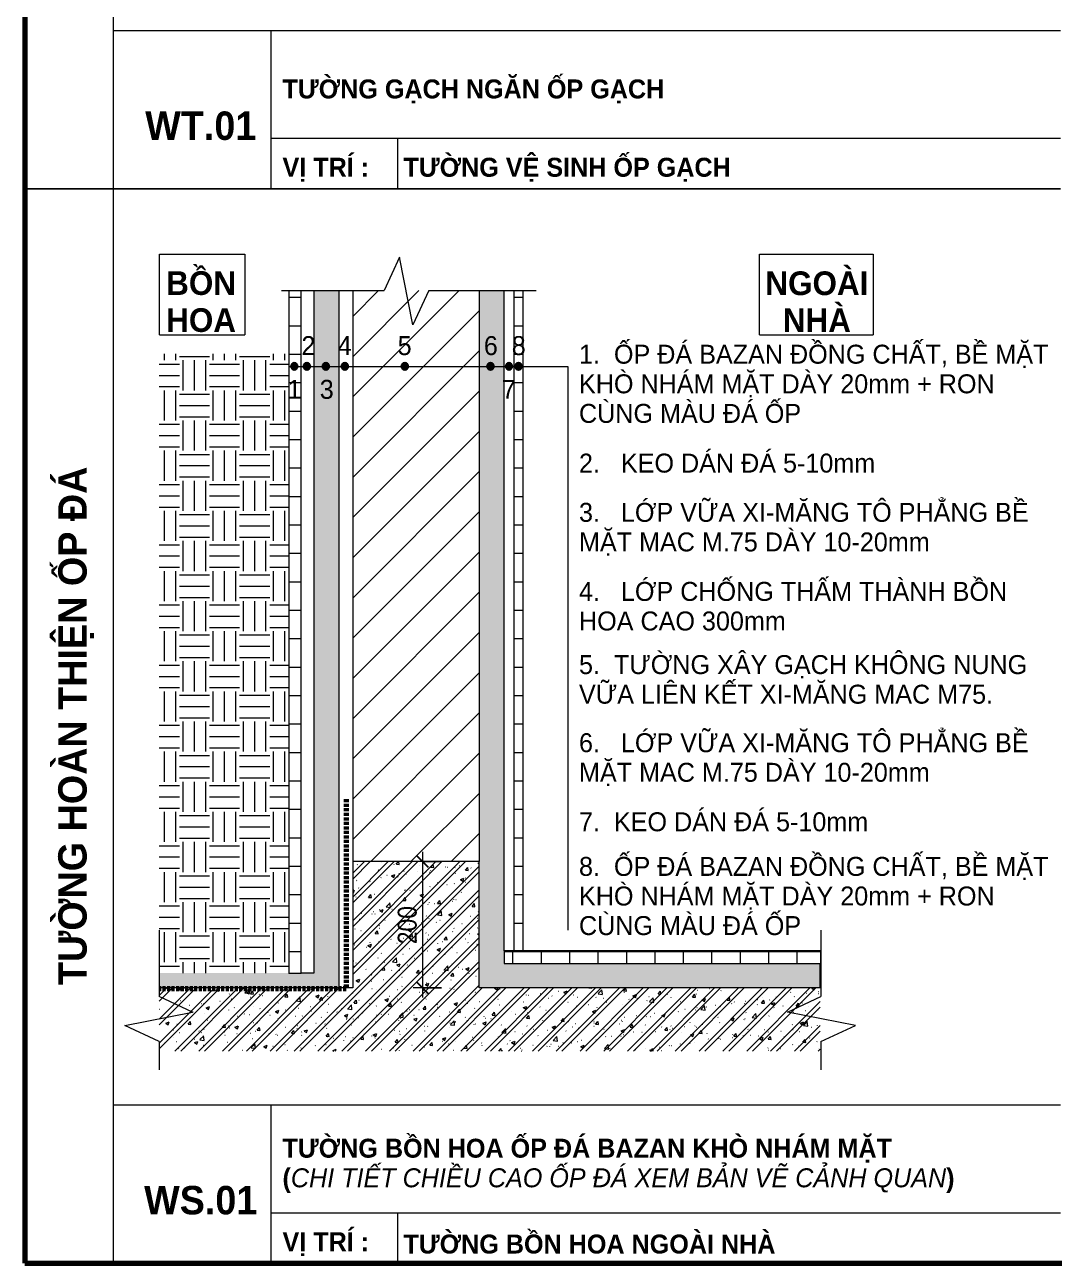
# Model space of a CAD drawing. Header units: millimetres. Extents: x 2839 to 13349, y 2387 to 11762.
# Drawn here: x 8655 to 10284, y 6662 to 8621 of the extents above; entities that cross this region are included whole.
import ezdxf

# ---------------------------------------------------------------- set-up
doc = ezdxf.new("R2010")
doc.units = ezdxf.units.MM
doc.linetypes.add('Hidden', pattern=[7.14375, 4.7625, -2.38125])
for name, color, linetype, lineweight in [('A-ANNO-DIMS', 211, 'Continuous', 9), ('A-ANNO-DIMS-15', 211, 'Continuous', 9), ('A-DETL-5', 90, 'Hidden', 200), ('A-DETL-GENF-1', 7, 'Continuous', 18), ('A-DETL-GENF-4', 8, 'Continuous', 18), ('A-DETL-MEDM', 33, 'Continuous', 35), ('A-DETL-THIN', 151, 'Continuous', 18), ('A-DETL-WIDE', 214, 'Continuous', 100), ('G-ANNO-TEXT-1', 7, 'Continuous', 9)]:
    doc.layers.add(name, color=color, linetype=linetype, lineweight=lineweight)
doc.styles.add('Arial_4', font='arial_0.ttf', dxfattribs={"width": 0.95, "height": 30})
doc.styles.add('Arial_B_1', font='arialbd_0.ttf', dxfattribs={"width": 0.95, "height": 45})
doc.styles.add('Arial_B_2', font='arialbd_0.ttf', dxfattribs={"width": 0.95, "height": 30})
doc.styles.add('Arial_B_3', font='arialbd_0.ttf', dxfattribs={"width": 0.95, "height": 37.5})
doc.styles.add('UTM Avo', font='UTM Avo.ttf', dxfattribs={"width": 0.9, "height": 30})
doc.dimstyles.new('1_Dim_chi_tiet_2_0', dxfattribs={"dimscale": 304.8, "dimtxt": 29.979028, "dimasz": 0.059055, "dimexe": 0.049213, "dimexo": 0.0625, "dimgap": 0.004921, "dimtad": 1, "dimdec": 0, "dimrnd": 5, "dimzin": 0, "dimdsep": 46, "dimtxsty": 'UTM Avo', "dimblk1": 'OBLIQUE', "dimblk2": 'OBLIQUE', "dimsah": 1, "dimcen": 0.09, "dimdle": 0.049213, "dimazin": 0, "dimtfac": 1, "dimtdec": 4, "dimtix": 1, "dimtmove": 0, "dimatfit": 3, "dimfxl": 0.098425, "dimfxlon": 1, "dimtvp": 1, "dimtolj": 1, "dimtzin": 0, "dimarcsym": 2})
pattern_1 = [(0, (6232.564, 0), (0, 45), []), (90, (6232.564, 0), (-45, 3e-15), [])]

# ---------------------------------------------------------------- blocks, each defined once
blk = doc.blocks.new('DIMBLOCK4-CHI TIẾT CHUNG_CẤU TẠO TƯỜNG')
at = {"layer": 'A-ANNO-DIMS-15'}
for p, q in [((9284.4, 7312.4), (9284.4, 7082.4)), ((9314.4, 7297.4), (9269.4, 7297.4)), ((9284.4, 7297.4), (9314.4, 7297.4)), ((9314.4, 7097.4), (9269.4, 7097.4)), ((9284.4, 7097.4), (9314.4, 7097.4))]:
    blk.add_line(p, q, dxfattribs=at)
at = {"layer": 'A-ANNO-DIMS-15', "lineweight": 25}
for p, q in [((9284.4, 7297.4), (9275.4, 7306.4)), ((9284.4, 7297.4), (9293.4, 7288.4)), ((9284.4, 7097.4), (9275.4, 7106.4)), ((9284.4, 7097.4), (9293.4, 7088.4))]:
    blk.add_line(p, q, dxfattribs=at)
at = {"layer": 'A-ANNO-DIMS-15', "color": 0, "insert": (9245.1, 7166.6), "char_height": 30, "width": 73.948, "attachment_point": 1, "rotation": 90, "line_spacing_factor": 1.110334, "style": 'UTM Avo'}
blk.add_mtext('200', dxfattribs=at)
blk = doc.blocks.new('_Oblique')
at = {"color": 0, "linetype": 'ByBlock', "lineweight": -2}
blk.add_line((-0.5, -0.5), (0.5, 0.5), dxfattribs=at)

msp = doc.modelspace()

# ---------------------------------------------------------------- hatches: boundary and pattern name
at = {"layer": 'A-DETL-GENF-1'}
h = msp.add_hatch(dxfattribs=at)
h.set_pattern_fill('FP_51', color=256, style=0, pattern_type=2)
h.set_pattern_definition(pattern_1)
h.paths.add_polyline_path([(9092.5, 7120.8), (9092.5, 8200.8), (9072.5, 8200.8), (9072.5, 7120.8)])
h.paths.add_polyline_path([(9413.8, 7135.8), (9915.2, 7135.8), (9915.2, 7155.8), (9413.8, 7155.8)])
h.paths.add_polyline_path([(9081.3, 8075.8), (9080, 8076), (9078.8, 8076.5), (9077.8, 8077.3), (9077, 8078.3), (9076.5, 8079.5), (9076.3, 8080.8), (9076.5, 8082.1), (9077, 8083.3), (9077.8, 8084.3), (9078.8, 8085.1), (9080, 8085.6), (9081.3, 8085.8), (9082.6, 8085.6), (9083.8, 8085.1), (9084.8, 8084.3), (9085.6, 8083.3), (9086.1, 8082.1), (9086.3, 8080.8), (9086.1, 8079.5), (9085.6, 8078.3), (9084.8, 8077.3), (9083.8, 8076.5), (9082.6, 8076)])
h = msp.add_hatch(dxfattribs=at)
h.set_pattern_fill('FP_50', color=256, style=0, pattern_type=2)
h.set_pattern_definition([(45, (6232.564, 0), (-31.8198, 31.8198), [])])
h.paths.add_polyline_path([(9373.8, 7297.4), (9373.8, 8200.8), (9173.8, 8200.8), (9173.8, 7297.4)])
h.paths.add_polyline_path([(9256.3, 8075.8), (9255, 8076), (9253.8, 8076.5), (9252.8, 8077.3), (9252, 8078.3), (9251.5, 8079.5), (9251.3, 8080.8), (9251.5, 8082.1), (9252, 8083.3), (9252.8, 8084.3), (9253.8, 8085.1), (9255, 8085.6), (9256.3, 8085.8), (9257.6, 8085.6), (9258.8, 8085.1), (9259.8, 8084.3), (9260.6, 8083.3), (9261.1, 8082.1), (9261.3, 8080.8), (9261.1, 8079.5), (9260.6, 8078.3), (9259.8, 8077.3), (9258.8, 8076.5), (9257.6, 8076)])
h = msp.add_hatch(dxfattribs=at)
h.set_pattern_fill('FP_51', color=256, style=0, pattern_type=2)
h.set_pattern_definition(pattern_1)
h.paths.add_polyline_path([(9428.8, 7155.8), (9443.8, 7155.8), (9443.8, 8200.8), (9428.8, 8200.8), (9428.8, 7456.3)])
h.paths.add_polyline_path([(9436.3, 8075.8), (9435, 8076), (9433.8, 8076.5), (9432.8, 8077.3), (9432, 8078.3), (9431.5, 8079.5), (9431.3, 8080.8), (9431.5, 8082.1), (9432, 8083.3), (9432.8, 8084.3), (9433.8, 8085.1), (9435, 8085.6), (9436.3, 8085.8), (9437.6, 8085.6), (9438.8, 8085.1), (9439.8, 8084.3), (9440.6, 8083.3), (9441.1, 8082.1), (9441.3, 8080.8), (9441.1, 8079.5), (9440.6, 8078.3), (9439.8, 8077.3), (9438.8, 8076.5), (9437.6, 8076)])
for points in [[(9081.3, 8075.8), (9082.6, 8076), (9083.8, 8076.5), (9084.8, 8077.3), (9085.6, 8078.3), (9086.1, 8079.5), (9086.3, 8080.8), (9086.1, 8082.1), (9085.6, 8083.3), (9084.8, 8084.3), (9083.8, 8085.1), (9082.6, 8085.6), (9081.3, 8085.8), (9080, 8085.6), (9078.8, 8085.1), (9077.8, 8084.3), (9077, 8083.3), (9076.5, 8082.1), (9076.3, 8080.8), (9076.5, 8079.5), (9077, 8078.3), (9077.8, 8077.3), (9078.8, 8076.5), (9080, 8076)], [(9101.3, 8075.8), (9102.6, 8076), (9103.8, 8076.5), (9104.8, 8077.3), (9105.6, 8078.3), (9106.1, 8079.5), (9106.3, 8080.8), (9106.1, 8082.1), (9105.6, 8083.3), (9104.8, 8084.3), (9103.8, 8085.1), (9102.6, 8085.6), (9101.3, 8085.8), (9100, 8085.6), (9098.8, 8085.1), (9097.8, 8084.3), (9097, 8083.3), (9096.5, 8082.1), (9096.3, 8080.8), (9096.5, 8079.5), (9097, 8078.3), (9097.8, 8077.3), (9098.8, 8076.5), (9100, 8076)], [(9131.3, 8075.8), (9132.6, 8076), (9133.8, 8076.5), (9134.8, 8077.3), (9135.6, 8078.3), (9136.1, 8079.5), (9136.3, 8080.8), (9136.1, 8082.1), (9135.6, 8083.3), (9134.8, 8084.3), (9133.8, 8085.1), (9132.6, 8085.6), (9131.3, 8085.8), (9130, 8085.6), (9128.8, 8085.1), (9127.8, 8084.3), (9127, 8083.3), (9126.5, 8082.1), (9126.3, 8080.8), (9126.5, 8079.5), (9127, 8078.3), (9128.2, 8076.9), (9128.8, 8076.5), (9130, 8076)], [(9161.3, 8075.8), (9162.6, 8076), (9163.8, 8076.5), (9164.8, 8077.3), (9165.6, 8078.3), (9166.1, 8079.5), (9166.3, 8080.8), (9166.1, 8082.1), (9165.6, 8083.3), (9164.8, 8084.3), (9163.8, 8085.1), (9162.6, 8085.6), (9161.3, 8085.8), (9160, 8085.6), (9158.8, 8085.1), (9157.8, 8084.3), (9157, 8083.3), (9156.5, 8082.1), (9156.3, 8080.8), (9156.5, 8079.5), (9157, 8078.3), (9157.8, 8077.3), (9158.8, 8076.5), (9160, 8076)], [(9256.3, 8075.8), (9257.6, 8076), (9258.8, 8076.5), (9259.8, 8077.3), (9260.6, 8078.3), (9261.1, 8079.5), (9261.3, 8080.8), (9261.1, 8082.1), (9260.6, 8083.3), (9259.8, 8084.3), (9258.8, 8085.1), (9257.6, 8085.6), (9256.3, 8085.8), (9255, 8085.6), (9253.8, 8085.1), (9252.8, 8084.3), (9252, 8083.3), (9251.5, 8082.1), (9251.3, 8080.8), (9251.5, 8079.5), (9252, 8078.3), (9252.8, 8077.3), (9253.8, 8076.5), (9255, 8076)], [(9391.9, 8075.8), (9393.2, 8076), (9394.4, 8076.5), (9395.5, 8077.3), (9396.3, 8078.3), (9396.8, 8079.5), (9396.9, 8080.8), (9396.8, 8082.1), (9396.3, 8083.3), (9395.5, 8084.3), (9394.4, 8085.1), (9393.2, 8085.6), (9391.9, 8085.8), (9390.6, 8085.6), (9389.4, 8085.1), (9388.4, 8084.3), (9387.6, 8083.3), (9387.1, 8082.1), (9386.9, 8080.8), (9387.1, 8079.5), (9387.6, 8078.3), (9388.4, 8077.3), (9389.4, 8076.5), (9390.6, 8076)], [(9421.3, 8075.8), (9422.6, 8076), (9423.8, 8076.5), (9424.8, 8077.3), (9425.6, 8078.3), (9426.1, 8079.5), (9426.3, 8080.8), (9426.1, 8082.1), (9425.6, 8083.3), (9424.8, 8084.3), (9423.8, 8085.1), (9422.6, 8085.6), (9421.3, 8085.8), (9420, 8085.6), (9418.8, 8085.1), (9417.8, 8084.3), (9417, 8083.3), (9416.5, 8082.1), (9416.3, 8080.8), (9416.5, 8079.5), (9417, 8078.3), (9417.8, 8077.3), (9418.8, 8076.5), (9420, 8076)], [(9436.3, 8075.8), (9437.6, 8076), (9438.8, 8076.5), (9439.8, 8077.3), (9440.6, 8078.3), (9441.1, 8079.5), (9441.3, 8080.8), (9441.1, 8082.1), (9440.6, 8083.3), (9439.8, 8084.3), (9438.8, 8085.1), (9437.6, 8085.6), (9436.3, 8085.8), (9435, 8085.6), (9433.8, 8085.1), (9432.8, 8084.3), (9432, 8083.3), (9431.5, 8082.1), (9431.3, 8080.8), (9431.5, 8079.5), (9432, 8078.3), (9432.8, 8077.3), (9433.8, 8076.5), (9435, 8076)]]:
    msp.add_hatch(color=256, dxfattribs=at).paths.add_polyline_path(points)
h = msp.add_hatch(dxfattribs=at)
h.set_pattern_fill('FP_52', color=256, style=0, pattern_type=2)
h.set_pattern_definition([(50, (6232.564, 0), (54.65545, -4.7815), [5.715, -62.865]), (355, (6232.564, 0), (-10.57276, 57.3166), [4.572, -50.292]), (100.451, (6237.12, -0.4), (44.08277, 52.5349), [4.857, -53.427]), (46.184, (6232.564, 15.24), (81.32374, -12.6129), [8.573, -94.298]), (96.636, (6239.34, 14.19), (71.2212, 74.2287), [7.286, -80.141]), (351.184, (6232.56, 15.24), (71.2217, 74.2274), [6.858, -75.438]), (21, (6240.184, 11.43), (45.48461, -30.6795), [5.715, -62.865]), (326, (6240.184, 11.43), (18.5405, 55.256), [4.572, -50.292]), (71.451, (6243.974, 8.873), (64.0251, 24.5763), [4.857, -53.427]), (37.5, (6232.564, 0), (0.926095, 25.36672), [0.503, -49.179, 0.503, -50.551, -50.482]), (37.5, (6232.564, 0), (0.926095, 25.36672), [-100.736, 0.503, -49.98]), (7.5, (6232.564, 0), (20.04558, 30.054595), [0.503, -28.605, 0.503, -48.036, -19.241]), (7.5, (6232.564, 0), (20.04558, 30.054595), [-77.648, 0.503, -18.738]), (327.5, (6215.57, 0), (40.676816, -1.71882), [0.503, -18.547, 0.503, -58.933, -78.867]), (327.5, (6215.57, 0), (40.676816, -1.71882), [-78.486, 0.503, -78.364]), (317.5, (6207.95, 0), (44.43832, 7.62794), [0.503, -24.262, 0.503, -38.969, -56.007]), (317.5, (6207.95, 0), (44.43832, 7.62794), [-64.237, 0.503, -55.504]), (45, (6232.564, 0), (-18.85854, 18.85854), []), (45, (6232.564, 28.575), (-18.85854, 18.85854), [])])
h.paths.add_polyline_path([(9913.8, 6997.4), (9913.8, 7097.4), (9373.8, 7097.4), (9373.8, 7297.4), (9173.8, 7297.4), (9173.8, 7097.4), (8867.5, 7097.4), (8867.5, 6997.4), (9161.8, 6997.4)])
at = {"layer": 'A-DETL-GENF-4'}
h = msp.add_hatch(dxfattribs=at)
h.set_pattern_fill('FP_22', color=256, style=0, pattern_type=2)
h.set_pattern_definition([(0, (6232.564, 0), (60.96, 15.24), [5.029, -40.691, 5.029, -40.691, -243.84]), (0, (6232.564, 0), (60.96, 15.24), [-91.44, 5.029, -86.411, 5.029, -40.691, -106.68]), (0, (6232.564, 0), (60.96, 15.24), [-228.6, 5.029, -25.451, 5.029, -71.171]), (120, (6255.424, 7.62), (-43.678227, 45.172909), [5.029, -40.691, 5.029, -40.691, -243.84]), (120, (6255.424, 7.62), (-43.678227, 45.172909), [-91.44, 5.029, -86.411, 5.029, -40.691, -106.68]), (120, (6255.424, 7.62), (-43.678227, 45.172909), [-228.6, 5.029, -25.451, 5.029, -71.171]), (240, (6263.044, 38.1), (-17.281773, -60.412909), [5.029, -40.691, 5.029, -40.691, -243.84]), (240, (6263.044, 38.1), (-17.281773, -60.412909), [-91.44, 5.029, -86.411, 5.029, -40.691, -106.68]), (240, (6263.044, 38.1), (-17.281773, -60.412909), [-228.6, 5.029, -25.451, 5.029, -71.171])])
h.paths.add_polyline_path([(9373.8, 7097.4), (9913.8, 7097.4), (9913.8, 7135.8), (9413.8, 7135.8), (9413.8, 8200.8), (9373.8, 8200.8), (9373.8, 7134.2)])
h.paths.add_polyline_path([(9150, 7097.4), (9152.5, 7097.4), (9152.5, 8200.8), (9112.5, 8200.8), (9112.5, 7120.8), (8867.5, 7120.8), (8867.5, 7097.4), (9092.5, 7097.4)])
h.paths.add_polyline_path([(9391.9, 8075.8), (9390.6, 8076), (9389.4, 8076.5), (9388.4, 8077.3), (9387.6, 8078.3), (9387.1, 8079.5), (9386.9, 8080.8), (9387.1, 8082.1), (9387.6, 8083.3), (9388.4, 8084.3), (9389.4, 8085.1), (9390.6, 8085.6), (9391.9, 8085.8), (9393.2, 8085.6), (9394.4, 8085.1), (9395.5, 8084.3), (9396.3, 8083.3), (9396.8, 8082.1), (9396.9, 8080.8), (9396.8, 8079.5), (9396.3, 8078.3), (9395.5, 8077.3), (9394.4, 8076.5), (9393.2, 8076)])
h.paths.add_polyline_path([(9131.3, 8075.8), (9130, 8076), (9128.8, 8076.5), (9127.8, 8077.3), (9127, 8078.3), (9126.5, 8079.5), (9126.3, 8080.8), (9126.5, 8082.1), (9127, 8083.3), (9128.2, 8084.7), (9128.8, 8085.1), (9130, 8085.6), (9131.3, 8085.8), (9132.6, 8085.6), (9133.8, 8085.1), (9134.8, 8084.3), (9135.6, 8083.3), (9136.1, 8082.1), (9136.3, 8080.8), (9136.1, 8079.5), (9135.6, 8078.3), (9134.8, 8077.3), (9133.8, 8076.5), (9132.6, 8076)])
h = msp.add_hatch(dxfattribs=at)
h.set_pattern_fill('FP_55', color=256, style=0, pattern_type=2)
h.set_pattern_definition([(0, (6232.564, 0), (47.625, 47.625), [47.625, -47.625]), (0, (6232.564, 17.86), (47.625, 47.625), [47.625, -47.625]), (0, (6232.564, 35.72), (47.625, 47.625), [47.625, -47.625]), (90, (6238.517, 41.67), (-47.625, 47.625), [47.625, -47.625]), (90, (6256.377, 41.67), (-47.625, 47.625), [47.625, -47.625]), (90, (6274.236, 41.67), (-47.625, 47.625), [47.625, -47.625])])
h.paths.add_polyline_path([(8867.5, 7120.8), (9072.2, 7120.8), (9072.2, 8100.6), (8867.5, 8100.6), (8867.5, 7456.3)])

# ---------------------------------------------------------------- linework, layer by layer
at = {"layer": 'A-DETL-5'}
for p, q in [((9163.4, 7395.8), (9163.4, 7095.8)), ((9163.4, 7095.8), (8867.5, 7095.8))]:
    msp.add_line(p, q, dxfattribs=at)
at = {"layer": 'A-DETL-MEDM'}
for centre, start, end in [((9081.3, 8080.8), 0, 180), ((9081.3, 8080.8), 180, 0), ((9101.3, 8080.8), 0, 180), ((9101.3, 8080.8), 180, 0), ((9131.3, 8080.8), 0, 180), ((9131.3, 8080.8), 180, 0), ((9161.3, 8080.8), 0, 180), ((9161.3, 8080.8), 180, 0), ((9256.3, 8080.8), 0, 180), ((9256.3, 8080.8), 180, 0), ((9391.9, 8080.8), 0, 180), ((9391.9, 8080.8), 180, 0), ((9421.3, 8080.8), 0, 180), ((9421.3, 8080.8), 180, 0), ((9436.3, 8080.8), 0, 180), ((9436.3, 8080.8), 180, 0)]:
    msp.add_arc(centre, 5, start, end, dxfattribs=at)
at = {"layer": 'A-DETL-THIN'}
for p, q in [((8654.6, 10061.7), (8654.6, 8361.7)), ((8794.6, 10061.7), (8794.6, 8361.7)), ((10294.6, 8611.7), (8794.6, 8611.7)), ((9044.6, 8361.7), (9044.6, 8611.7)), ((9044.6, 8361.7), (9044.6, 8611.7)), ((9044.6, 8441.7), (10294.6, 8441.7)), ((9044.6, 8441.7), (10294.6, 8441.7)), ((9244.6, 8441.7), (9244.6, 8361.7)), ((9244.6, 8441.7), (9244.6, 8361.7)), ((8654.6, 8361.7), (8794.6, 8361.7)), ((8654.6, 8361.7), (8794.6, 8361.7)), ((8654.6, 8361.7), (8654.6, 6661.7)), ((8794.6, 8361.7), (8654.6, 8361.7)), ((8794.6, 8361.7), (10294.6, 8361.7)), ((10294.6, 8361.7), (8794.6, 8361.7)), ((8794.6, 8361.7), (8794.6, 6661.7)), ((8794.6, 8361.7), (10294.6, 8361.7)), ((8794.6, 8361.7), (10294.6, 8361.7)), ((10294.6, 8361.7), (8794.6, 8361.7)), ((8794.6, 8361.7), (8794.6, 6661.7)), ((8794.6, 8361.7), (10294.6, 8361.7)), ((8868, 8258.3), (9003, 8258.3)), ((8868, 8130.8), (8868, 8258.3)), ((9003, 8258.3), (9003, 8130.8)), ((9248.1, 8253.7), (9223.4, 8200.8)), ((9269, 8146.4), (9248.1, 8253.7)), ((9818, 8258.3), (9998, 8258.3)), ((9818, 8130.8), (9818, 8258.3)), ((9998, 8258.3), (9998, 8130.8)), ((9060.9, 8200.8), (9223.4, 8200.8)), ((9072.5, 8200.8), (9072.5, 7120.8)), ((9092.5, 7120.8), (9092.5, 8200.8)), ((9112.5, 8200.8), (9112.5, 7120.8)), ((9152.5, 7097.4), (9152.5, 8200.8)), ((9173.8, 8200.8), (9173.8, 7297.4)), ((9294.4, 8200.8), (9269, 8146.4)), ((9294.4, 8200.8), (9464.4, 8200.8)), ((9373.8, 8200.8), (9373.8, 7297.4)), ((9413.8, 7155.8), (9413.8, 8200.8)), ((9428.8, 8200.8), (9428.8, 7155.8)), ((9443.8, 7155.8), (9443.8, 8200.8)), ((8868, 8130.8), (9003, 8130.8)), ((9818, 8130.8), (9998, 8130.8)), ((9072.5, 8080.8), (9514.4, 8080.8)), ((9514.4, 8080.8), (9514.4, 7188.5)), ((9373.8, 7297.4), (9173.8, 7297.4)), ((9173.8, 7297.4), (9173.8, 7097.4)), ((9373.8, 7097.4), (9373.8, 7297.4)), ((8867.5, 7188.5), (8867.5, 7083.5)), ((9915.2, 7188.5), (9915.2, 7083.5)), ((9915.2, 7155.8), (9413.8, 7155.8)), ((9413.8, 7155.8), (9413.8, 7135.8)), ((9915.2, 7135.8), (9915.2, 7155.8)), ((9413.8, 7135.8), (9915.2, 7135.8)), ((9913.8, 7097.4), (9913.8, 7135.8)), ((8867.5, 7120.8), (8867.5, 7097.4)), ((9072.5, 7120.8), (9072.2, 7120.8)), ((9072.5, 7120.8), (9092.5, 7120.8)), ((9112.5, 7120.8), (9092.5, 7120.8)), ((9173.8, 7097.4), (8867.5, 7097.4)), ((9913.8, 7097.4), (9373.8, 7097.4)), ((8920.4, 7058.8), (8867.5, 7083.5)), ((9862.3, 7058.8), (9915.2, 7083.5)), ((8813.1, 7037.9), (8920.4, 7058.8)), ((9969.6, 7037.9), (9862.3, 7058.8)), ((8867.5, 7012.5), (8813.1, 7037.9)), ((9915.2, 7012.5), (9969.6, 7037.9)), ((8867.5, 7012.5), (8867.5, 6967.5)), ((9915.2, 7012.5), (9915.2, 6967.5)), ((10294.6, 6911.7), (8794.6, 6911.7)), ((9044.6, 6661.7), (9044.6, 6911.7)), ((9044.6, 6661.7), (9044.6, 6911.7)), ((9044.6, 6741.7), (10294.6, 6741.7)), ((9044.6, 6741.7), (10294.6, 6741.7)), ((9244.6, 6741.7), (9244.6, 6661.7)), ((9244.6, 6741.7), (9244.6, 6661.7)), ((8654.6, 6661.7), (8794.6, 6661.7)), ((8794.6, 6661.7), (10294.6, 6661.7))]:
    msp.add_line(p, q, dxfattribs=at)
at = {"layer": 'A-DETL-WIDE'}
for p, q in [((8654.6, 11761.7), (8654.6, 6661.7)), ((8654.6, 6661.7), (13294.6, 6661.7))]:
    msp.add_line(p, q, dxfattribs=at)

# ---------------------------------------------------------------- texts
at = {"layer": 'G-ANNO-TEXT-1', "line_spacing_factor": 0.936439}
for s, insert, char_height, width, attachment_point, style in [('\\pt171,342,513,684,855,1026,1197,1368,1539,1710,1881,2052,2223,2394,2565,2736,2907,3078,3249,3420,3591,3762,3933,4104,4275,4446,4617,4788,4959,5130,5301,5472;TƯỜNG GẠCH NGĂN ỐP GẠCH', (9062.7, 8515.8), 30, 621.612, 4, 'Arial_B_2'), ('\\pt142.50015,284.99985,427.5,570.00015,712.49985,855,997.50015,1139.99985,1282.5,1425.00015,1567.49985,1710,1852.50015,1994.99985,2137.5,2280.00015,2422.49985,2565,2707.50015,2849.99985,2992.5,3135.00015,3277.49985,3420,3562.50015,3704.99985,3847.5,3990.00015,4132.49985,4275,4417.50015,4559.99985;WT.01', (8933.3, 8461.2), 45, 182.785, 5, 'Arial_B_1'), ('\\pt171,342,513,684,855,1026,1197,1368,1539,1710,1881,2052,2223,2394,2565,2736,2907,3078,3249,3420,3591,3762,3933,4104,4275,4446,4617,4788,4959,5130,5301,5472;VỊ TRÍ :', (9062.7, 8391.9), 30, 142.774, 4, 'Arial_B_2'), ('\\pt171,342,513,684,855,1026,1197,1368,1539,1710,1881,2052,2223,2394,2565,2736,2907,3078,3249,3420,3591,3762,3933,4104,4275,4446,4617,4788,4959,5130,5301,5472;TƯỜNG VỆ SINH ỐP GẠCH ', (9254.2, 8391.9), 30, 781.47, 4, 'Arial_B_2'), ('\\pt171,342,513,684,855,1026,1197,1368,1539,1710,1881,2052,2223,2394,2565,2736,2907,3078,3249,3420,3591,3762,3933,4104,4275,4446,4617,4788,4959,5130,5301,5472;BỒN\\PHOA', (8933.8, 8183), 37.5, 112.405, 5, 'Arial_B_3'), ('\\pt171,342,513,684,855,1026,1197,1368,1539,1710,1881,2052,2223,2394,2565,2736,2907,3078,3249,3420,3591,3762,3933,4104,4275,4446,4617,4788,4959,5130,5301,5472;NGOÀI\\PNHÀ', (9908.7, 8183), 37.5, 165.658, 5, 'Arial_B_3'), ('\\pt180.975,361.95,542.925,723.9,904.875,1085.85,1266.825,1447.8,1628.775,1809.75,1990.725,2171.7,2352.675,2533.65,2714.625,2895.6,3076.575,3257.55,3438.525,3619.5,3800.475,3981.45,4162.425,4343.4,4524.375,4705.35,4886.325,5067.3,5248.275,5429.25,5610.225,5791.2;2', (9092.7, 8128.6), 30, 23.748, 1, 'Arial_4'), ('\\pt180.975,361.95,542.925,723.9,904.875,1085.85,1266.825,1447.8,1628.775,1809.75,1990.725,2171.7,2352.675,2533.65,2714.625,2895.6,3076.575,3257.55,3438.525,3619.5,3800.475,3981.45,4162.425,4343.4,4524.375,4705.35,4886.325,5067.3,5248.275,5429.25,5610.225,5791.2;4', (9150.1, 8128.6), 30, 23.748, 1, 'Arial_4'), ('\\pt180.975,361.95,542.925,723.9,904.875,1085.85,1266.825,1447.8,1628.775,1809.75,1990.725,2171.7,2352.675,2533.65,2714.625,2895.6,3076.575,3257.55,3438.525,3619.5,3800.475,3981.45,4162.425,4343.4,4524.375,4705.35,4886.325,5067.3,5248.275,5429.25,5610.225,5791.2;5', (9245, 8128.6), 30, 23.748, 1, 'Arial_4'), ('\\pt180.975,361.95,542.925,723.9,904.875,1085.85,1266.825,1447.8,1628.775,1809.75,1990.725,2171.7,2352.675,2533.65,2714.625,2895.6,3076.575,3257.55,3438.525,3619.5,3800.475,3981.45,4162.425,4343.4,4524.375,4705.35,4886.325,5067.3,5248.275,5429.25,5610.225,5791.2;6', (9381.5, 8128.6), 30, 23.748, 1, 'Arial_4'), ('\\pt180.975,361.95,542.925,723.9,904.875,1085.85,1266.825,1447.8,1628.775,1809.75,1990.725,2171.7,2352.675,2533.65,2714.625,2895.6,3076.575,3257.55,3438.525,3619.5,3800.475,3981.45,4162.425,4343.4,4524.375,4705.35,4886.325,5067.3,5248.275,5429.25,5610.225,5791.2;8', (9425.6, 8128.6), 30, 23.748, 1, 'Arial_4'), ('\\pt180.975,361.95,542.925,723.9,904.875,1085.85,1266.825,1447.8,1628.775,1809.75,1990.725,2171.7,2352.675,2533.65,2714.625,2895.6,3076.575,3257.55,3438.525,3619.5,3800.475,3981.45,4162.425,4343.4,4524.375,4705.35,4886.325,5067.3,5248.275,5429.25,5610.225,5791.2;1.  ỐP ĐÁ BAZAN ĐỒNG CHẤT, BỀ MẶT KHÒ NHÁM MẶT DÀY 20mm + RON CÙNG MÀU ĐÁ ỐP', (9532.1, 8115), 30, 743.707, 1, 'Arial_4'), ('\\pt180.975,361.95,542.925,723.9,904.875,1085.85,1266.825,1447.8,1628.775,1809.75,1990.725,2171.7,2352.675,2533.65,2714.625,2895.6,3076.575,3257.55,3438.525,3619.5,3800.475,3981.45,4162.425,4343.4,4524.375,4705.35,4886.325,5067.3,5248.275,5429.25,5610.225,5791.2;1', (9070.5, 8059.4), 30, 23.748, 1, 'Arial_4'), ('\\pt180.975,361.95,542.925,723.9,904.875,1085.85,1266.825,1447.8,1628.775,1809.75,1990.725,2171.7,2352.675,2533.65,2714.625,2895.6,3076.575,3257.55,3438.525,3619.5,3800.475,3981.45,4162.425,4343.4,4524.375,4705.35,4886.325,5067.3,5248.275,5429.25,5610.225,5791.2;3', (9121.7, 8059.4), 30, 23.748, 1, 'Arial_4'), ('\\pt180.975,361.95,542.925,723.9,904.875,1085.85,1266.825,1447.8,1628.775,1809.75,1990.725,2171.7,2352.675,2533.65,2714.625,2895.6,3076.575,3257.55,3438.525,3619.5,3800.475,3981.45,4162.425,4343.4,4524.375,4705.35,4886.325,5067.3,5248.275,5429.25,5610.225,5791.2;7', (9409.9, 8059.4), 30, 23.748, 1, 'Arial_4'), ('\\pt180.975,361.95,542.925,723.9,904.875,1085.85,1266.825,1447.8,1628.775,1809.75,1990.725,2171.7,2352.675,2533.65,2714.625,2895.6,3076.575,3257.55,3438.525,3619.5,3800.475,3981.45,4162.425,4343.4,4524.375,4705.35,4886.325,5067.3,5248.275,5429.25,5610.225,5791.2;2.   KEO DÁN ĐÁ 5-10mm', (9532.1, 7942.7), 30, 712.642, 1, 'Arial_4'), ('\\pt180.975,361.95,542.925,723.9,904.875,1085.85,1266.825,1447.8,1628.775,1809.75,1990.725,2171.7,2352.675,2533.65,2714.625,2895.6,3076.575,3257.55,3438.525,3619.5,3800.475,3981.45,4162.425,4343.4,4524.375,4705.35,4886.325,5067.3,5248.275,5429.25,5610.225,5791.2;3.   LỚP VỮA XI-MĂNG TÔ PHẲNG BỀ MẶT MAC M.75 DÀY 10-20mm', (9532.1, 7864.8), 30, 760.665, 1, 'Arial_4'), ('\\pt180.975,361.95,542.925,723.9,904.875,1085.85,1266.825,1447.8,1628.775,1809.75,1990.725,2171.7,2352.675,2533.65,2714.625,2895.6,3076.575,3257.55,3438.525,3619.5,3800.475,3981.45,4162.425,4343.4,4524.375,4705.35,4886.325,5067.3,5248.275,5429.25,5610.225,5791.2;4.   LỚP CHỐNG THẤM THÀNH BỒN HOA CAO 300mm', (9532.1, 7739.7), 30, 732.45, 1, 'Arial_4'), ('\\pt180.975,361.95,542.925,723.9,904.875,1085.85,1266.825,1447.8,1628.775,1809.75,1990.725,2171.7,2352.675,2533.65,2714.625,2895.6,3076.575,3257.55,3438.525,3619.5,3800.475,3981.45,4162.425,4343.4,4524.375,4705.35,4886.325,5067.3,5248.275,5429.25,5610.225,5791.2;5.  TƯỜNG XÂY GẠCH KHÔNG NUNG\\PVỮA LIÊN KẾT XI-MĂNG MAC M75.', (9532.1, 7623.9), 30, 737.153, 1, 'Arial_4'), ('\\pt180.975,361.95,542.925,723.9,904.875,1085.85,1266.825,1447.8,1628.775,1809.75,1990.725,2171.7,2352.675,2533.65,2714.625,2895.6,3076.575,3257.55,3438.525,3619.5,3800.475,3981.45,4162.425,4343.4,4524.375,4705.35,4886.325,5067.3,5248.275,5429.25,5610.225,5791.2;6.   LỚP VỮA XI-MĂNG TÔ PHẲNG BỀ MẶT MAC M.75 DÀY 10-20mm', (9532.1, 7500.3), 30, 763.515, 1, 'Arial_4'), ('\\pt180.975,361.95,542.925,723.9,904.875,1085.85,1266.825,1447.8,1628.775,1809.75,1990.725,2171.7,2352.675,2533.65,2714.625,2895.6,3076.575,3257.55,3438.525,3619.5,3800.475,3981.45,4162.425,4343.4,4524.375,4705.35,4886.325,5067.3,5248.275,5429.25,5610.225,5791.2;7.  KEO DÁN ĐÁ 5-10mm', (9532.1, 7375.2), 30, 745.56, 1, 'Arial_4'), ('\\pt180.975,361.95,542.925,723.9,904.875,1085.85,1266.825,1447.8,1628.775,1809.75,1990.725,2171.7,2352.675,2533.65,2714.625,2895.6,3076.575,3257.55,3438.525,3619.5,3800.475,3981.45,4162.425,4343.4,4524.375,4705.35,4886.325,5067.3,5248.275,5429.25,5610.225,5791.2;8.  ỐP ĐÁ BAZAN ĐỒNG CHẤT, BỀ MẶT KHÒ NHÁM MẶT DÀY 20mm + RON CÙNG MÀU ĐÁ ỐP', (9532.1, 7304.6), 30, 759.668, 1, 'Arial_4'), ('\\pt171,342,513,684,855,1026,1197,1368,1539,1710,1881,2052,2223,2394,2565,2736,2907,3078,3249,3420,3591,3762,3933,4104,4275,4446,4617,4788,4959,5130,5301,5472;TƯỜNG BỒN HOA ỐP ĐÁ BAZAN KHÒ NHÁM MẶT\\P({\\fArial|b0|i1|c0|p34;CHI TIẾT CHIỀU CAO ỐP ĐÁ XEM BẢN VẼ CẢNH QUAN})', (9062.7, 6815.8), 30, 1217.805, 4, 'Arial_B_2'), ('\\pt142.50015,284.99985,427.5,570.00015,712.49985,855,997.50015,1139.99985,1282.5,1425.00015,1567.49985,1710,1852.50015,1994.99985,2137.5,2280.00015,2422.49985,2565,2707.50015,2849.99985,2992.5,3135.00015,3277.49985,3420,3562.50015,3704.99985,3847.5,3990.00015,4132.49985,4275,4417.50015,4559.99985;WS.01', (8933.2, 6761.2), 45, 185.663, 5, 'Arial_B_1'), ('\\pt171,342,513,684,855,1026,1197,1368,1539,1710,1881,2052,2223,2394,2565,2736,2907,3078,3249,3420,3591,3762,3933,4104,4275,4446,4617,4788,4959,5130,5301,5472;VỊ TRÍ :', (9062.7, 6691.9), 30, 142.774, 4, 'Arial_B_2'), ('\\pt171,342,513,684,855,1026,1197,1368,1539,1710,1881,2052,2223,2394,2565,2736,2907,3078,3249,3420,3591,3762,3933,4104,4275,4446,4617,4788,4959,5130,5301,5472;TƯỜNG BỒN HOA NGOÀI NHÀ', (9254.2, 6691.9), 30, 781.47, 4, 'Arial_B_2')]:
    msp.add_mtext(s, dxfattribs=dict(at, insert=insert, char_height=char_height, width=width, attachment_point=attachment_point, style=style))
at = {"layer": 'G-ANNO-TEXT-1', "insert": (8736, 7512), "char_height": 45, "width": 1705.155, "attachment_point": 5, "rotation": 90, "line_spacing_factor": 0.936439, "style": 'Arial_B_1'}
msp.add_mtext('\\pt171,342,513,684,855,1026,1197,1368,1539,1710,1881,2052,2223,2394,2565,2736,2907,3078,3249,3420,3591,3762,3933,4104,4275,4446,4617,4788,4959,5130,5301,5472;TƯỜNG HOÀN THIỆN ỐP ĐÁ', dxfattribs=at)

# ---------------------------------------------------------------- dimensions: what is measured, and where the dimension line sits
at = {"layer": 'A-ANNO-DIMS'}
dim = msp.add_linear_dim(base=(9284.4, 7097.4), p1=(9314.4, 7297.4), p2=(9314.4, 7097.4), angle=90, dimstyle='1_Dim_chi_tiet_2_0', override={"dimpost": '<>', "dimfxl": 200}, dxfattribs=at)
dim.commit()
dim.dimension.update_dxf_attribs({"geometry": 'DIMBLOCK4-CHI TIẾT CHUNG_CẤU TẠO TƯỜNG', "text_midpoint": (9267.4, 7197.4)})

doc.saveas('drawing.dxf')
